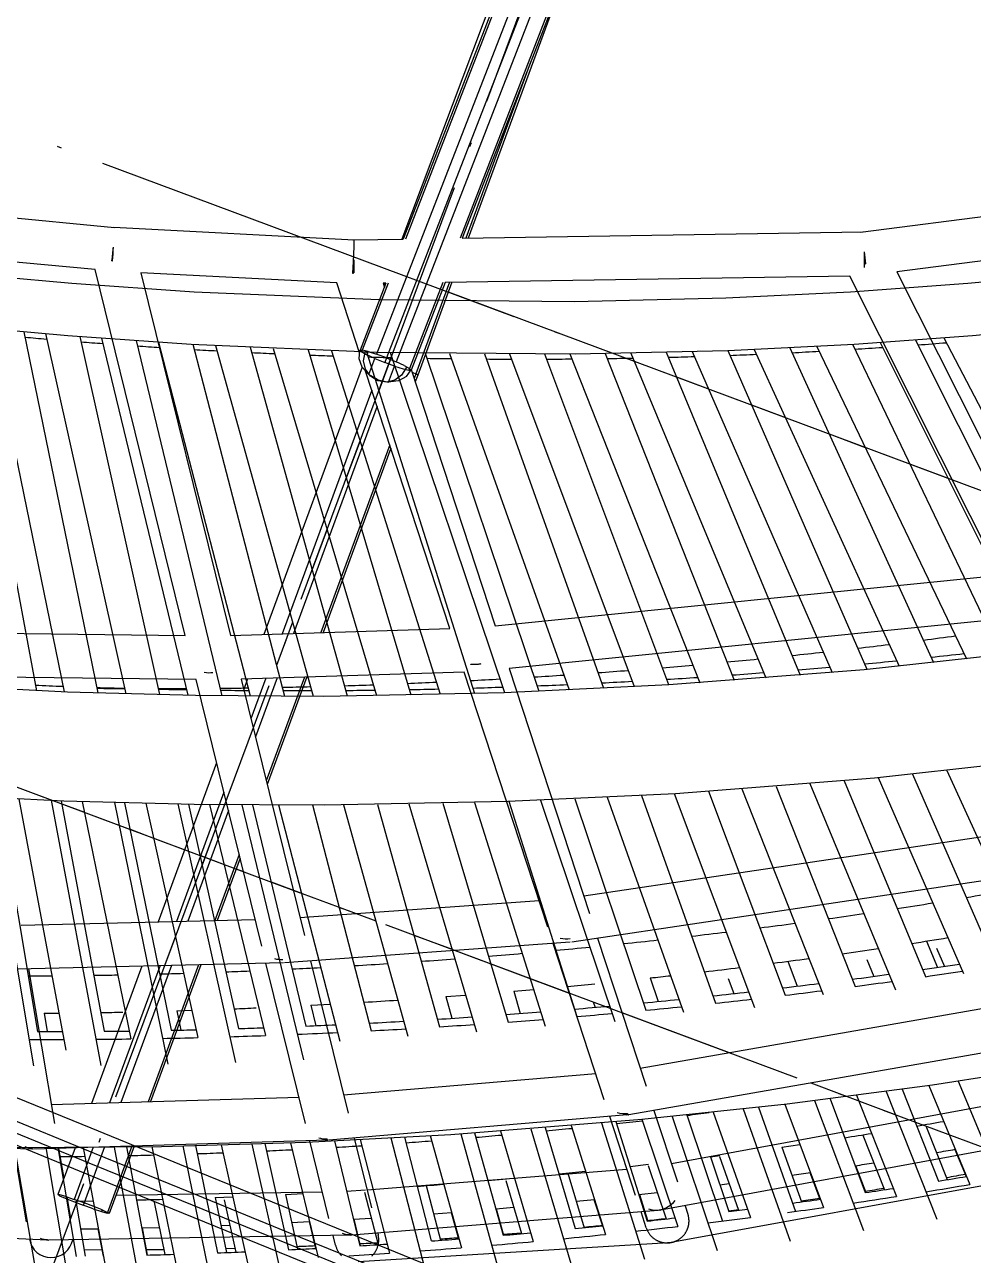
# Model space of a CAD drawing. Header units: millimetres. Extents: x 600121811 to 600690586, y 3472921280 to 3473279938.
# Drawn here: x 600380780 to 600385103, y 3473059061 to 3473064668 of the extents above; entities that cross this region are included whole.
import ezdxf

# ---------------------------------------------------------------- set-up
doc = ezdxf.new("R2010")
doc.units = ezdxf.units.MM
doc.header["$LTSCALE"] = 1000
doc.linetypes.add('AX-MALL-GIRD-200$0$DOTE', pattern=[2.42, 2, -0.2, 0.02, -0.2])
for name, color, linetype in [('AX-MALL-GIRD-200$0$A-Grid', 222, 'AX-MALL-GIRD-200$0$DOTE'), ('AX-MALL-GJ-200$0$A-Anno-Note', 241, 'CONTINUOUS'), ('AX-MALL-WALL-GJ$0$A-Detl-Patt', 8, 'CONTINUOUS'), ('AX-MALL-WALL-GJ$0$A-SEE', 254, 'CONTINUOUS'), ('AX-MALL-WALL-GJ$0$A-Wall-Fnsh', 152, 'CONTINUOUS'), ('AX-MALL-WALL-GJ$0$主梁', 30, 'CONTINUOUS')]:
    doc.layers.add(name, color=color, linetype=linetype)
doc.layers.add('AX-MALL-WALL-GJ$0$M-AUX-TO-ARCH', color=1, linetype='CONTINUOUS', plot=False)

# ---------------------------------------------------------------- blocks, each defined once
blk = doc.blocks.new('AX-MALL-GIRD-200')
at = {"layer": 'AX-MALL-GIRD-200$0$A-Grid'}
for p, q in [((600417374.6, 3473156901.2), (600378645.1, 3473052937.4)), ((600215588.6, 3473125707.5), (600573484.6, 3472992380.8)), ((600214611.2, 3473123083.7), (600572507.2, 3472989756.9))]:
    blk.add_line(p, q, dxfattribs=at)
blk = doc.blocks.new('AX-MALL-WALL-GJ$0$A$C5469763B')
at = {"layer": 'AX-MALL-WALL-GJ$0$A-Detl-Patt'}
for points in [[(-236483.9, 2426, 0.055992), (-115679.2, 1194.4, -0.091487), (-108806.4, 637.9, 0.199165), (-91862.7, 2851.9, -0.091487), (-85363.6, 5155.6, 0.010002), (-64059.8, 8992.3, -0.645417), (-62996.9, 7511.9), (-63092.4, 7346.4)], [(-236398.5, 2314.7, 0.055947), (-115669.1, 1094.9, -0.091487), (-108832.4, 541.4, 0.199165), (-91812.8, 2765.2, -0.091487), (-85347.9, 5056.8, 0.010002), (-64040.2, 8894.3, -0.645417), (-63083.5, 7561.9), (-63129, 7483.1), (-63042.4, 7433.1)], [(-236355.3, 2259.1, 0.055924), (-115664, 1045.2, -0.091487), (-108845.4, 493.1, 0.199165), (-91787.8, 2721.9, -0.091487), (-85340, 5007.4, 0.010002), (-64030.3, 8845.2, -0.645417), (-63126.8, 7586.9), (-63197.3, 7464.7), (-63067.4, 7389.7)], [(-236312.2, 2203.4, 0.055901), (-115658.9, 995.4, -0.091487), (-108858.4, 444.8, 0.199165), (-91762.8, 2678.6, -0.091487), (-85332.1, 4958.1, 0.010002), (-64020.5, 8796.2, -0.645417), (-63170.1, 7611.9), (-63265.6, 7446.4)]]:
    blk.add_lwpolyline(points, format="xyb", dxfattribs=at)
blk = doc.blocks.new('AX-MALL-WALL-GJ$0$fewrgerhgrhtrh')
at = {"layer": 'AX-MALL-WALL-GJ$0$主梁'}
for p, q in [((9120.5, -3955.5), (9053.7, -8820.9)), ((9168.3, -3957.1), (9101.5, -8822.4)), ((9235.9, -3964.2), (9177.8, -8193.6)), ((9245.3, -3968.7), (9187.3, -8189.9)), ((9072.3, -3981.3), (9005.8, -8821.1)), ((9003.2, -4088.2), (8945.5, -8284.3)), ((8944.5, -4100.5), (8930.3, -8290.2)), ((8993.5, -4098.2), (8936, -8288)), ((10877.9, -7530.6), (13107.2, -6362.3)), ((13146.9, -6567.3), (11096.1, -7642.1)), ((9206.4, -6799.1), (9212, -8180.3)), ((9199.1, -7335.1), (9202.5, -8184)), ((9187.3, -8189.9), (10888, -7526)), ((11096.1, -7642.1), (12205.6, -8671.6)), ((10902.3, -7735.1), (9184.4, -8405.7)), ((12019.9, -8772.1), (10902.3, -7735.1)), ((8721.5, -8371.7), (8936, -8288)), ((7681.5, -8698.1), (8727.9, -8369.5)), ((8728, -8369.5), (8727.9, -8369.5)), ((8727.9, -8369.5), (8727.9, -8369.5)), ((8727.9, -8369.5), (8727.9, -8369.5)), ((8727.9, -8369.5), (8727.9, -8369.5)), ((8728.1, -8369.5), (8728, -8369.5)), ((8728, -8369.5), (8728, -8369.5)), ((8728, -8369.5), (8728, -8369.5)), ((8728, -8369.5), (8728, -8369.5)), ((8728.1, -8369.6), (8728.1, -8369.5)), ((8728.1, -8369.5), (8728.1, -8369.5)), ((8728.2, -8369.6), (8728.1, -8369.6)), ((8728.1, -8369.6), (8728.1, -8369.6)), ((8728.2, -8369.7), (8728.2, -8369.6)), ((8728.3, -8369.7), (8728.2, -8369.7)), ((8728.2, -8369.7), (8728.2, -8369.7)), ((8728.3, -8369.8), (8728.3, -8369.7)), ((8728.4, -8369.9), (8728.3, -8369.8)), ((8728.3, -8369.8), (8728.3, -8369.8)), ((8728.4, -8370), (8728.4, -8369.9)), ((8728.5, -8370.1), (8728.4, -8370)), ((8728.6, -8370.2), (8728.5, -8370.1)), ((8728.8, -8370.5), (8728.6, -8370.2)), ((8728.9, -8370.9), (8728.8, -8370.5)), ((8729.1, -8371.3), (8728.9, -8370.9)), ((8729.4, -8371.8), (8729.1, -8371.3)), ((8729.9, -8372.9), (8729.4, -8371.8)), ((8731.1, -8375.8), (8729.9, -8372.9)), ((8734.4, -8384.5), (8731.1, -8375.8)), ((8738.8, -8396.8), (8734.4, -8384.5)), ((8760.9, -8463.9), (8738.8, -8396.8)), ((9174.8, -8409.5), (9169, -8829.6)), ((9184.4, -8405.7), (9178.5, -8834.1)), ((9203.3, -8398.3), (9205.1, -8843.3)), ((9212.8, -8394.6), (9214.7, -8845.5)), ((8775.7, -8512.8), (8760.9, -8463.9)), ((9213, -8441.8), (11663.9, -8441.8)), ((8933, -8503.9), (8920.7, -8508.7)), ((8920.7, -8508.7), (8932.7, -8523.8)), ((8933, -8503.9), (8928.5, -8830.7)), ((8929.6, -8505.2), (8929.6, -8519.8)), ((8942.6, -8500.1), (8938.1, -8826.4)), ((8722.4, -8580.8), (7870, -8848.6)), ((8931.2, -8842.7), (8722.4, -8580.8)), ((6662.9, -8971.7), (7685.5, -8697)), ((9944.6, -9792.6), (12019.9, -8772.1)), ((7727.5, -8844.2), (7729.8, -8842.8)), ((7870, -8848.6), (8828.6, -10254.5)), ((8928.5, -8830.7), (8938.1, -8826.4)), ((8928.9, -8830.5), (8928.5, -8832)), ((8937.9, -8868.8), (8928.5, -8832)), ((8928.8, -8830.8), (8938, -8835.2)), ((8938.1, -8826.4), (8938, -8835.2)), ((8938, -8835.2), (8965, -8839.3)), ((8965.2, -8823.1), (8938.1, -8826.4)), ((8953.5, -8832.4), (8955.1, -8824.3)), ((8961.1, -8870.6), (8953.5, -8832.4)), ((8965.2, -8823.1), (8965, -8839.3)), ((9005.5, -8842.3), (8965, -8839.3)), ((8965.2, -8823.1), (9005.8, -8821.1)), ((9005.4, -8921.1), (9005.6, -8842.3)), ((9005.5, -8842.3), (9053.3, -8843.8)), ((9053.7, -8820.9), (9005.8, -8821.1)), ((9053.7, -8820.9), (9053.3, -8843.8)), ((9101.2, -8843.6), (9053.3, -8843.8)), ((9053.7, -8820.9), (9101.5, -8822.4)), ((9101, -8921.4), (9101.3, -8843.6)), ((9101.2, -8843.6), (9141.8, -8841.7)), ((9142, -8825.5), (9101.5, -8822.4)), ((9141.8, -8841.7), (9168.9, -8838.4)), ((9142, -8825.5), (9169, -8829.6)), ((9153.5, -8832.4), (9145.9, -8870.6)), ((9152.4, -8827.1), (9153.5, -8832.4)), ((9169, -8829.6), (9168.9, -8838.4)), ((9168.9, -8869.6), (9178.2, -8834)), ((9168.9, -8838.4), (9178.5, -8834.1)), ((9178.5, -8834.1), (9169, -8829.6)), ((9178.5, -8832), (9944.6, -9792.6)), ((9188.9, -8842.3), (9205.1, -8843.3)), ((9214.7, -8845.5), (9205.1, -8843.3)), ((9205.1, -8843.3), (9205.2, -8865.5)), ((9214.7, -8845.5), (9214.8, -8877.5)), ((7668.9, -8908.5), (6840.6, -9131.1)), ((8636.1, -10327.2), (7668.9, -8908.5)), ((8964.9, -8900.1), (8937.9, -8868.8)), ((8982.8, -8903.1), (8961.1, -8870.6)), ((8964.9, -8900.1), (8970.1, -10196.7)), ((8964.9, -8900.1), (9005.4, -8921.1)), ((9015.2, -8924.8), (8982.8, -8903.1)), ((9755.1, -9875.8), (8985.6, -8910.9)), ((9124.2, -8903.1), (9091.8, -8924.8)), ((9141.7, -8900.7), (9101, -8921.4)), ((9145.9, -8870.6), (9124.2, -8903.1)), ((9168.9, -8869.6), (9141.7, -8900.7)), ((9053.2, -8928.6), (9005.4, -8921.1)), ((9053.5, -8932.4), (9015.2, -8924.8)), ((9053.2, -8928.6), (9101, -8921.4)), ((9091.8, -8924.8), (9053.5, -8932.4)), ((12176.9, -8917.8), (10072.3, -9952.7)), ((9042.4, -8982), (9047.1, -10165.2)), ((9090.4, -9042.3), (9094.9, -10145.7)), ((9206.5, -9187.9), (9210.2, -10098.6)), ((9216.1, -9199.9), (9219.7, -10094.7)), ((10751.6, -10804.6), (12920.1, -9607.4)), ((13137.7, -9715.6), (10774.4, -11020.4)), ((8828.6, -10254.5), (9755.1, -9875.8)), ((9940.9, -9979.3), (9938.1, -9981)), ((9943.7, -9977.6), (9940.9, -9979.3)), ((10072.3, -9952.7), (10804.2, -10870.6)), ((9902.1, -9995.5), (9899.4, -9996.1)), ((9904.7, -9994.9), (9902.1, -9995.5)), ((9907.5, -9994.1), (9904.7, -9994.9)), ((9910.2, -9993.3), (9907.5, -9994.1)), ((9912.9, -9992.5), (9910.2, -9993.3)), ((9915.6, -9991.5), (9912.9, -9992.5)), ((9918.3, -9990.5), (9915.6, -9991.5)), ((9921.1, -9989.4), (9918.3, -9990.5)), ((9923.9, -9988.2), (9921.1, -9989.4)), ((9926.8, -9986.9), (9923.9, -9988.2)), ((9929.6, -9985.5), (9926.8, -9986.9)), ((9932.4, -9984.1), (9929.6, -9985.5)), ((9935.3, -9982.6), (9932.4, -9984.1)), ((9938.1, -9981), (9935.3, -9982.6)), ((9885.1, -10038.8), (8943.8, -10423.5)), ((10647.9, -10995.2), (9885.1, -10038.8)), ((11266.4, -11450.1), (13498.8, -10144.3)), ((13716, -10249), (11292.7, -11666.5)), ((9211, -10314.3), (9213.1, -10818.4)), ((9220.5, -10310.4), (9222.6, -10832.5)), ((7720.6, -10655.3), (8636.1, -10327.2)), ((9095.7, -10361.4), (9096.9, -10648)), ((8943.8, -10423.5), (9621.7, -11417.8)), ((8970.9, -10412.4), (8971.1, -10463.6)), ((9048, -10380.9), (9048.8, -10577.5)), ((11551.6, -11807.7), (13825.6, -10447.6)), ((8752.5, -10497.9), (7709.5, -10871.8)), ((9456.5, -11530.5), (8752.5, -10497.9)), ((14042.7, -10550.8), (11579.2, -12024.2)), ((14164.9, -10664.5), (11675.6, -12145.4)), ((8972.6, -10820.7), (8975.7, -11591.7)), ((9574.3, -11348.3), (10568, -10895.1)), ((9050.2, -10934.6), (9052.7, -11560.9)), ((10878.1, -10963.2), (11320.4, -11517.8)), ((9098.3, -11005.2), (9100.5, -11541.9)), ((10767.6, -11023.9), (9580.6, -11565.2)), ((11164, -11642.5), (10696.6, -11056.3)), ((9214.5, -11175.6), (9215.8, -11495.8)), ((9224.1, -11189.6), (9225.3, -11492)), ((8059.2, -11241.8), (8974.3, -11241.8)), ((9224.3, -11241.8), (9259.7, -11241.8)), ((9501.7, -11241.8), (9807.8, -11241.8)), ((10289.8, -11241.8), (10844.5, -11241.8)), ((11100.3, -11241.8), (11622.5, -11241.8)), ((12018.7, -11241.8), (12497.7, -11241.8)), ((8395.2, -11823.7), (9386.3, -11427.6)), ((9688.6, -11516), (10090.9, -12106)), ((10042.9, -12035.6), (11085.3, -11543.7)), ((9576.3, -11567.1), (8389, -12041.6)), ((9925.7, -12218.7), (9501.7, -11596.9)), ((11392.4, -11608.1), (11606.1, -11876)), ((9216.6, -11710.8), (9219.3, -12375.8)), ((9226.1, -11707), (9228.8, -12371.9)), ((11284.9, -11670.7), (10051.1, -12252.9)), ((11449.7, -12000.7), (11213.4, -11704.4)), ((11276.9, -11669.2), (11276.2, -11668.8)), ((11277.2, -11669.4), (11276.9, -11669.2)), ((11277.6, -11669.6), (11277.2, -11669.4)), ((11277.9, -11669.8), (11277.6, -11669.6)), ((11278.2, -11670), (11277.9, -11669.8)), ((11278.5, -11670.1), (11278.2, -11670)), ((11278.9, -11670.2), (11278.5, -11670.1)), ((11279.2, -11670.4), (11278.9, -11670.2)), ((11279.5, -11670.5), (11279.2, -11670.4)), ((11279.8, -11670.6), (11279.5, -11670.5)), ((11280.1, -11670.7), (11279.8, -11670.6)), ((11280.4, -11670.8), (11280.1, -11670.7)), ((11280.7, -11670.9), (11280.4, -11670.8)), ((11280.9, -11670.9), (11280.7, -11670.9)), ((11281.2, -11671), (11280.9, -11670.9)), ((11281.5, -11671.1), (11281.2, -11671)), ((11281.7, -11671.1), (11281.5, -11671.1)), ((11282, -11671.1), (11281.7, -11671.1)), ((11282.1, -11671.1), (11282, -11671.1)), ((11282.3, -11671.1), (11282.1, -11671.1)), ((11282.4, -11671.2), (11282.3, -11671.1)), ((11282.5, -11671.2), (11282.4, -11671.2)), ((11282.6, -11671.2), (11282.5, -11671.2)), ((11282.8, -11671.2), (11282.6, -11671.2)), ((11282.9, -11671.2), (11282.8, -11671.2)), ((11283, -11671.2), (11282.9, -11671.2)), ((11283.1, -11671.1), (11283, -11671.2)), ((11283.2, -11671.1), (11283.1, -11671.1)), ((11283.4, -11671.1), (11283.2, -11671.1)), ((11283.5, -11671.1), (11283.4, -11671.1)), ((11283.6, -11671.1), (11283.5, -11671.1)), ((11283.7, -11671.1), (11283.6, -11671.1)), ((11283.8, -11671.1), (11283.7, -11671.1)), ((11283.9, -11671), (11283.8, -11671.1)), ((11284, -11671), (11283.9, -11671)), ((11284.1, -11671), (11284, -11671)), ((11284.2, -11670.9), (11284.1, -11671)), ((11284.3, -11670.9), (11284.2, -11670.9)), ((11284.4, -11670.9), (11284.3, -11670.9)), ((11284.6, -11670.8), (11284.4, -11670.9)), ((11284.7, -11670.8), (11284.6, -11670.8)), ((11284.8, -11670.8), (11284.7, -11670.8)), ((11284.9, -11670.7), (11284.8, -11670.8)), ((11284.9, -11670.7), (11284.9, -11670.7)), ((11285.5, -11664.3), (11286.1, -11664.8)), ((11286.1, -11664.8), (11286.7, -11665.1)), ((11286.7, -11665.1), (11287.3, -11665.5)), ((11287.3, -11665.5), (11287.6, -11665.6)), ((11287.6, -11665.6), (11287.9, -11665.8)), ((11287.9, -11665.8), (11288.1, -11665.9)), ((11288.1, -11665.9), (11288.4, -11666.1)), ((11288.4, -11666.1), (11288.7, -11666.2)), ((11288.7, -11666.2), (11288.9, -11666.3)), ((11288.9, -11666.3), (11289.2, -11666.4)), ((11289.2, -11666.4), (11289.4, -11666.5)), ((11289.4, -11666.5), (11289.6, -11666.5)), ((11289.6, -11666.5), (11289.9, -11666.6)), ((11289.9, -11666.6), (11290.1, -11666.7)), ((11290.1, -11666.7), (11290.2, -11666.7)), ((11290.2, -11666.7), (11290.3, -11666.7)), ((11290.3, -11666.7), (11290.4, -11666.7)), ((11290.4, -11666.7), (11290.5, -11666.8)), ((11290.5, -11666.8), (11290.6, -11666.8)), ((11290.6, -11666.8), (11290.7, -11666.8)), ((11290.7, -11666.8), (11290.8, -11666.8)), ((11290.8, -11666.8), (11290.9, -11666.8)), ((11290.9, -11666.8), (11291, -11666.8)), ((11291, -11666.8), (11291.1, -11666.8)), ((11291.1, -11666.8), (11291.2, -11666.8)), ((11291.2, -11666.8), (11291.3, -11666.8)), ((11291.3, -11666.8), (11291.4, -11666.8)), ((11291.4, -11666.8), (11291.5, -11666.8)), ((11291.5, -11666.8), (11291.5, -11666.8)), ((11291.5, -11666.8), (11291.6, -11666.8)), ((11291.6, -11666.8), (11291.7, -11666.8)), ((11291.7, -11666.8), (11291.8, -11666.8)), ((11291.8, -11666.8), (11291.9, -11666.8)), ((11291.9, -11666.8), (11292, -11666.7)), ((11292, -11666.7), (11292, -11666.7)), ((11292, -11666.7), (11292.1, -11666.7)), ((11292.1, -11666.7), (11292.2, -11666.7)), ((11292.2, -11666.7), (11292.3, -11666.7)), ((11292.3, -11666.7), (11292.3, -11666.6)), ((11292.3, -11666.6), (11292.4, -11666.6)), ((11292.4, -11666.6), (11292.5, -11666.6)), ((11292.5, -11666.6), (11292.6, -11666.5)), ((11292.6, -11666.5), (11292.6, -11666.5)), ((11292.6, -11666.5), (11292.7, -11666.5)), ((9101.3, -11756.9), (9104, -12422.7)), ((8976.5, -11806.8), (8979.2, -12473.6)), ((9053.6, -11776), (9056.3, -12442.2)), ((10293.8, -12403.6), (11370.6, -11901.6)), ((11677.4, -11965.5), (11702.7, -11997.1)), ((11704, -11998.9), (11702.7, -11997.1)), ((8496.2, -11998.7), (8853.6, -12617.8)), ((11570.3, -12029.2), (10301.3, -12620.8)), ((11574.6, -12025), (11574, -12026)), ((11705.3, -12000.7), (11704, -11998.9)), ((11706.6, -12002.5), (11705.3, -12000.7)), ((11707.9, -12004.3), (11706.6, -12002.5)), ((11709, -12006.1), (11707.9, -12004.3)), ((11710.2, -12008), (11709, -12006.1)), ((11711.3, -12009.9), (11710.2, -12008)), ((11712.4, -12011.8), (11711.3, -12009.9)), ((11713.4, -12013.7), (11712.4, -12011.8)), ((11714.3, -12015.7), (11713.4, -12013.7)), ((11715.3, -12017.6), (11714.3, -12015.7)), ((11716.1, -12019.6), (11715.3, -12017.6)), ((11717, -12021.6), (11716.1, -12019.6)), ((11717.8, -12023.6), (11717, -12021.6)), ((11718.5, -12025.5), (11717.8, -12023.6)), ((11719.2, -12027.5), (11718.5, -12025.5)), ((11719.8, -12029.5), (11719.2, -12027.5)), ((11720.4, -12031.5), (11719.8, -12029.5)), ((11721, -12033.5), (11720.4, -12031.5)), ((11721.5, -12035.6), (11721, -12033.5)), ((11722, -12037.6), (11721.5, -12035.6)), ((11722.4, -12039.6), (11722, -12037.6)), ((11722.8, -12041.6), (11722.4, -12039.6)), ((11723.1, -12043.6), (11722.8, -12041.6)), ((11723.4, -12045.5), (11723.1, -12043.6)), ((11723.7, -12047.5), (11723.4, -12045.5)), ((11723.9, -12049.5), (11723.7, -12047.5)), ((11724, -12051.4), (11723.9, -12049.5)), ((11724.2, -12053.4), (11724, -12051.4)), ((11724.3, -12055.3), (11724.2, -12053.4)), ((11546.3, -12121.8), (11498.9, -12062.4)), ((11709.4, -12111.7), (11710.7, -12109.5)), ((11710.7, -12109.5), (11712, -12107.3)), ((11712, -12107.3), (11713.2, -12105)), ((11713.2, -12105), (11714.3, -12102.8)), ((11714.3, -12102.8), (11715.4, -12100.5)), ((11715.4, -12100.5), (11716.4, -12098.2)), ((11716.4, -12098.2), (11717.3, -12095.9)), ((11717.3, -12095.9), (11718.2, -12093.6)), ((11718.2, -12093.6), (11719, -12091.3)), ((11719, -12091.3), (11719.8, -12089)), ((11719.8, -12089), (11720.5, -12086.6)), ((11720.5, -12086.6), (11721.1, -12084.3)), ((11721.1, -12084.3), (11721.7, -12082)), ((11721.7, -12082), (11722.2, -12079.6)), ((11722.2, -12079.6), (11722.7, -12077.3)), ((11722.7, -12077.3), (11723.1, -12075)), ((11723.1, -12075), (11723.4, -12072.7)), ((11723.4, -12072.7), (11723.7, -12070.4)), ((11723.7, -12070.4), (11723.9, -12068.1)), ((11723.9, -12068.1), (11724.1, -12065.9)), ((11724.1, -12065.9), (11724.2, -12063.6)), ((11724.2, -12063.6), (11724.3, -12061.4)), ((11724.3, -12057.2), (11724.3, -12055.3)), ((11724.3, -12059.2), (11724.3, -12057.2)), ((11724.3, -12061.4), (11724.3, -12059.2)), ((8810.1, -12542.4), (9856, -12116.5)), ((11665.2, -12151.1), (10370.5, -12725.5)), ((11546.3, -12121.8), (11548.1, -12124.1)), ((11548.1, -12124.1), (11550.1, -12126.3)), ((11550.1, -12126.3), (11552.1, -12128.5)), ((11552.1, -12128.5), (11554.1, -12130.6)), ((11554.1, -12130.6), (11556.2, -12132.6)), ((11556.2, -12132.6), (11558.4, -12134.6)), ((11558.4, -12134.6), (11560.6, -12136.5)), ((11560.6, -12136.5), (11562.9, -12138.3)), ((11562.9, -12138.3), (11565.3, -12140.1)), ((11565.3, -12140.1), (11567.6, -12141.7)), ((11567.6, -12141.7), (11570.1, -12143.4)), ((11570.1, -12143.4), (11572.5, -12144.9)), ((11572.5, -12144.9), (11575, -12146.4)), ((11575, -12146.4), (11577.5, -12147.7)), ((11577.5, -12147.7), (11580.1, -12149)), ((11580.1, -12149), (11582.7, -12150.3)), ((11582.7, -12150.3), (11585.3, -12151.4)), ((11585.3, -12151.4), (11587.9, -12152.5)), ((11587.9, -12152.5), (11590.5, -12153.5)), ((11590.5, -12153.5), (11593.1, -12154.4)), ((11593.1, -12154.4), (11595.8, -12155.2)), ((11595.8, -12155.2), (11598.4, -12155.9)), ((11598.4, -12155.9), (11601.1, -12156.6)), ((11601.1, -12156.6), (11603.7, -12157.2)), ((11603.7, -12157.2), (11606.4, -12157.7)), ((11606.4, -12157.7), (11609, -12158.1)), ((11609, -12158.1), (11611.6, -12158.5)), ((11611.6, -12158.5), (11614.2, -12158.8)), ((11614.2, -12158.8), (11616.8, -12159)), ((11616.8, -12159), (11619.4, -12159.2)), ((11619.4, -12159.2), (11621.9, -12159.3)), ((11621.9, -12159.3), (11624.5, -12159.3)), ((11624.5, -12159.3), (11626.7, -12159.3)), ((11626.7, -12159.3), (11628.9, -12159.2)), ((11628.9, -12159.2), (11631.2, -12159)), ((11631.2, -12159), (11633.4, -12158.8)), ((11633.4, -12158.8), (11635.7, -12158.6)), ((11635.7, -12158.6), (11638, -12158.3)), ((11638, -12158.3), (11640.3, -12158)), ((11640.3, -12158), (11642.6, -12157.6)), ((11642.6, -12157.6), (11645, -12157.1)), ((11645, -12157.1), (11647.3, -12156.6)), ((11647.3, -12156.6), (11649.6, -12156)), ((11649.6, -12156), (11652, -12155.3)), ((11652, -12155.3), (11654.3, -12154.6)), ((11654.3, -12154.6), (11656.6, -12153.9)), ((11656.6, -12153.9), (11658.9, -12153)), ((11658.9, -12153), (11661.2, -12152.2)), ((11661.2, -12152.2), (11663.5, -12151.2)), ((11663.5, -12151.2), (11665.8, -12150.2)), ((11665.8, -12150.2), (11668.1, -12149.1)), ((11668.1, -12149.1), (11670.3, -12148)), ((11670.3, -12148), (11672.6, -12146.8)), ((11672.6, -12146.8), (11674.8, -12145.5)), ((11674.8, -12145.5), (11677, -12144.2)), ((11677, -12144.2), (11679.1, -12142.8)), ((11679.1, -12142.8), (11681.2, -12141.4)), ((11681.2, -12141.4), (11683.3, -12139.9)), ((11683.3, -12139.9), (11685.4, -12138.4)), ((11685.4, -12138.4), (11687.4, -12136.8)), ((11687.4, -12136.8), (11689.4, -12135.1)), ((11689.4, -12135.1), (11691.3, -12133.4)), ((11691.3, -12133.4), (11693.2, -12131.6)), ((11693.2, -12131.6), (11695.1, -12129.8)), ((11695.1, -12129.8), (11696.9, -12128)), ((11696.9, -12128), (11698.6, -12126.1)), ((11698.6, -12126.1), (11700.3, -12124.1)), ((11700.3, -12124.1), (11702, -12122.1)), ((11702, -12122.1), (11703.6, -12120.1)), ((11703.6, -12120.1), (11705.1, -12118)), ((11705.1, -12118), (11706.6, -12115.9)), ((11706.6, -12115.9), (11708.1, -12113.8)), ((11708.1, -12113.8), (11709.4, -12111.7)), ((10157, -12202.9), (10341.6, -12473.7)), ((10046.1, -12255.1), (8804.8, -12760.5)), ((10037.1, -12253.5), (10037.4, -12253.7)), ((10037.4, -12253.7), (10037.7, -12253.9)), ((10037.7, -12253.9), (10038.1, -12254.1)), ((10038.1, -12254.1), (10038.4, -12254.3)), ((10038.4, -12254.3), (10038.7, -12254.4)), ((10038.7, -12254.4), (10039.1, -12254.6)), ((10039.1, -12254.6), (10039.4, -12254.7)), ((10039.4, -12254.7), (10039.7, -12254.8)), ((10039.7, -12254.8), (10040, -12254.9)), ((10040, -12254.9), (10040.3, -12255)), ((10040.3, -12255), (10040.6, -12255.1)), ((10040.6, -12255.1), (10040.9, -12255.2)), ((10040.9, -12255.2), (10041.2, -12255.3)), ((10041.2, -12255.3), (10041.5, -12255.4)), ((10041.5, -12255.4), (10041.8, -12255.4)), ((10041.8, -12255.4), (10042.1, -12255.5)), ((10042.1, -12255.5), (10042.4, -12255.5)), ((10042.4, -12255.5), (10042.7, -12255.5)), ((10042.7, -12255.5), (10042.9, -12255.6)), ((10042.9, -12255.6), (10043.2, -12255.6)), ((10043.2, -12255.6), (10043.5, -12255.6)), ((10043.5, -12255.6), (10043.7, -12255.6)), ((10043.7, -12255.6), (10044, -12255.6)), ((10044, -12255.6), (10044.2, -12255.5)), ((10044.2, -12255.5), (10044.4, -12255.5)), ((10044.4, -12255.5), (10044.5, -12255.5)), ((10044.5, -12255.5), (10044.6, -12255.5)), ((10044.6, -12255.5), (10044.7, -12255.5)), ((10044.7, -12255.5), (10044.8, -12255.5)), ((10044.8, -12255.5), (10045, -12255.4)), ((10045, -12255.4), (10045.1, -12255.4)), ((10045.1, -12255.4), (10045.2, -12255.4)), ((10045.2, -12255.4), (10045.3, -12255.3)), ((10045.3, -12255.3), (10045.4, -12255.3)), ((10045.4, -12255.3), (10045.5, -12255.3)), ((10045.5, -12255.3), (10045.7, -12255.2)), ((10045.7, -12255.2), (10045.8, -12255.2)), ((10045.8, -12255.2), (10045.9, -12255.2)), ((10045.9, -12255.2), (10046, -12255.1)), ((10046, -12255.1), (10046.1, -12255.1)), ((10176.3, -12586.3), (9971.3, -12285.6)), ((9230.6, -12825.2), (10105.7, -12482.8)), ((9220.2, -12591.4), (9221.5, -12912.7)), ((9229.7, -12587.5), (9231, -12914.8)), ((10408, -12571.1), (10412.4, -12577.6)), ((10413.5, -12579.2), (10412.4, -12577.6)), ((10414.6, -12580.9), (10413.5, -12579.2)), ((10415.6, -12582.6), (10414.6, -12580.9)), ((10416.6, -12584.2), (10415.6, -12582.6)), ((10417.6, -12586), (10416.6, -12584.2)), ((10418.5, -12587.7), (10417.6, -12586)), ((10419.4, -12589.4), (10418.5, -12587.7)), ((10420.2, -12591.2), (10419.4, -12589.4)), ((10421, -12592.9), (10420.2, -12591.2)), ((10421.8, -12594.7), (10421, -12592.9)), ((10422.5, -12596.5), (10421.8, -12594.7)), ((10423.2, -12598.2), (10422.5, -12596.5)), ((10423.9, -12600), (10423.2, -12598.2)), ((10424.5, -12601.8), (10423.9, -12600)), ((10425.1, -12603.6), (10424.5, -12601.8)), ((10425.6, -12605.4), (10425.1, -12603.6)), ((10426.1, -12607.2), (10425.6, -12605.4)), ((10426.6, -12609), (10426.1, -12607.2)), ((10427.1, -12610.8), (10426.6, -12609)), ((10427.5, -12612.6), (10427.1, -12610.8)), ((10427.8, -12614.4), (10427.5, -12612.6)), ((10428.2, -12616.2), (10427.8, -12614.4)), ((10295.5, -12623.3), (9013.6, -13124.8)), ((9057.1, -12657.8), (9058.1, -12910.3)), ((9104.9, -12638.3), (9106, -12909.7)), ((10247.2, -12690.2), (10221.3, -12652.3)), ((10421.8, -12672.8), (10422.7, -12670.5)), ((10422.7, -12670.5), (10423.6, -12668.2)), ((10423.6, -12668.2), (10424.4, -12665.9)), ((10424.4, -12665.9), (10425.2, -12663.5)), ((10425.2, -12663.5), (10425.9, -12661.2)), ((10425.9, -12661.2), (10426.5, -12658.9)), ((10426.5, -12658.9), (10427.1, -12656.5)), ((10427.1, -12656.5), (10427.6, -12654.2)), ((10427.6, -12654.2), (10428.1, -12651.9)), ((10428.1, -12651.9), (10428.5, -12649.6)), ((10428.5, -12618), (10428.2, -12616.2)), ((10428.8, -12619.8), (10428.5, -12618)), ((10428.5, -12649.6), (10428.8, -12647.3)), ((10429, -12621.5), (10428.8, -12619.8)), ((10428.8, -12647.3), (10429.1, -12645)), ((10429.2, -12623.3), (10429, -12621.5)), ((10429.1, -12645), (10429.3, -12642.7)), ((10429.4, -12625.1), (10429.2, -12623.3)), ((10429.3, -12642.7), (10429.5, -12640.4)), ((10429.5, -12626.8), (10429.4, -12625.1)), ((10429.7, -12630.3), (10429.5, -12626.8)), ((10429.5, -12640.4), (10429.6, -12638.2)), ((10429.6, -12638.2), (10429.7, -12635.9)), ((10429.7, -12633.7), (10429.7, -12630.3)), ((10429.7, -12635.9), (10429.7, -12633.7)), ((8911, -12717.3), (8980.7, -12837.9)), ((8980.1, -12689.1), (8981, -12915.8)), ((10247.2, -12690.2), (10249, -12692.8)), ((10249, -12692.8), (10250.9, -12695.3)), ((10250.9, -12695.3), (10252.9, -12697.8)), ((10252.9, -12697.8), (10254.9, -12700.2)), ((10254.9, -12700.2), (10257.1, -12702.5)), ((10257.1, -12702.5), (10259.3, -12704.8)), ((10259.3, -12704.8), (10261.6, -12707)), ((10261.6, -12707), (10263.9, -12709.1)), ((10263.9, -12709.1), (10266.3, -12711.2)), ((10266.3, -12711.2), (10268.8, -12713.1)), ((10268.8, -12713.1), (10271.4, -12715)), ((10271.4, -12715), (10273.9, -12716.8)), ((10273.9, -12716.8), (10276.6, -12718.5)), ((10276.6, -12718.5), (10279.2, -12720.1)), ((10279.2, -12720.1), (10282, -12721.7)), ((10282, -12721.7), (10284.7, -12723.1)), ((10284.7, -12723.1), (10287.5, -12724.5)), ((10287.5, -12724.5), (10290.3, -12725.7)), ((10419.7, -12677.3), (10420.8, -12675.1)), ((10420.8, -12675.1), (10421.8, -12672.8)), ((8799.8, -12762.4), (7553.3, -13194)), ((8791.5, -12761.2), (8791.2, -12761)), ((8791.8, -12761.4), (8791.5, -12761.2)), ((8792.1, -12761.5), (8791.8, -12761.4)), ((8792.4, -12761.7), (8792.1, -12761.5)), ((8792.7, -12761.8), (8792.4, -12761.7)), ((8793, -12761.9), (8792.7, -12761.8)), ((8793.3, -12762), (8793, -12761.9)), ((8793.6, -12762.1), (8793.3, -12762)), ((8793.9, -12762.2), (8793.6, -12762.1)), ((8794.2, -12762.3), (8793.9, -12762.2)), ((8794.5, -12762.4), (8794.2, -12762.3)), ((8794.8, -12762.5), (8794.5, -12762.4)), ((8795.1, -12762.6), (8794.8, -12762.5)), ((8795.3, -12762.6), (8795.1, -12762.6)), ((8795.6, -12762.7), (8795.3, -12762.6)), ((8795.9, -12762.7), (8795.6, -12762.7)), ((8796.2, -12762.7), (8795.9, -12762.7)), ((8796.4, -12762.8), (8796.2, -12762.7)), ((8796.7, -12762.8), (8796.4, -12762.8)), ((8796.9, -12762.8), (8796.7, -12762.8)), ((8797.2, -12762.8), (8796.9, -12762.8)), ((8797.5, -12762.8), (8797.2, -12762.8)), ((8797.7, -12762.8), (8797.5, -12762.8)), ((8797.9, -12762.8), (8797.7, -12762.8)), ((8798.2, -12762.8), (8797.9, -12762.8)), ((8798.4, -12762.7), (8798.2, -12762.8)), ((8798.7, -12762.7), (8798.4, -12762.7)), ((8798.9, -12762.6), (8798.7, -12762.7)), ((8799.1, -12762.6), (8798.9, -12762.6)), ((8799.4, -12762.5), (8799.1, -12762.6)), ((8799.6, -12762.5), (8799.4, -12762.5)), ((8799.8, -12762.4), (8799.6, -12762.5)), ((8890.4, -13081.5), (8721.8, -12789.4)), ((8990.5, -12913.6), (8981, -12915.8)), ((8990.5, -12918), (8981, -12915.8)), ((9017.6, -12911.7), (8990.5, -12913.6)), ((8990.5, -12918), (9017.6, -12919.7)), ((9017.6, -12911.7), (9058.1, -12910.3)), ((9017.6, -12919.7), (9058.2, -12920.7)), ((9023.2, -12911.5), (9063.6, -12981.5)), ((9106, -12909.7), (9058.1, -12910.3)), ((9058.2, -12920.7), (9106, -12921)), ((9106, -12909.7), (9106, -12921)), ((9153.8, -12909.9), (9106, -12909.7)), ((9153.8, -12920.4), (9106, -12921)), ((9194.4, -12911), (9153.8, -12909.9)), ((9153.8, -12920.4), (9194.4, -12919)), ((9194.4, -12911), (9194.4, -12919)), ((9194.4, -12911), (9221.5, -12912.7)), ((9194.4, -12919), (9221.5, -12917)), ((9231, -12914.8), (9221.5, -12912.7)), ((9221.5, -12912.7), (9221.5, -12917)), ((9231, -12914.8), (9221.5, -12917)), ((9063.6, -12981.5), (9073, -12997.7)), ((9007.9, -13126.9), (7719.3, -13543.4)), ((8931.1, -13152), (8931, -13151.7))]:
    blk.add_line(p, q, dxfattribs=at)
at = {"layer": 'AX-MALL-WALL-GJ$0$主梁', "extrusion": (0, 0, -1)}
for centre, radius, start, end in [((-10878, -7530.8), 0.237, 62.3425, 63), ((-9248.6, -8497.7), 1897, 152.0537, 153.75), ((-8844.4, -8432.2), 2237, 158.4002, 160.2324), ((-6537.2, -9332.1), 2387.8, 158.4353, 159.872), ((-8752.2, -10325), 132, 242.2931, 259.6054), ((-10708.9, -10914.5), 109.3, 240.4452, 264.9127), ((-9524.5, -11455.6), 109.2, 246.2679, 265.7825), ((-11236.4, -11574), 102.8, 241.465, 268.185), ((-11526.7, -11936.9), 100.8, 193.0613, 269.5324), ((-11566.2, -12020.3), 9.77, 245.6536, 274.2538), ((-11659.5, -12138.1), 14.2, 246.2009, 263.4104), ((-11659.4, -12138.1), 14.2, 228.4386, 245.9396), ((-10003.6, -12156.5), 102.7, 247.5669, 268.5862), ((-10049.7, -12240.9), 12.5, 275.4488, 303.4817), ((-10258.3, -12529.1), 100.4, 247.1966, 269.741), ((-10297.4, -12612.1), 9.56, 245.4655, 271.1326), ((-8763.5, -12662.3), 102.5, 251.2131, 268.9613), ((-8976.7, -13031), 100.3, 250.7624, 269.8813), ((-9003.7, -13113.9), 13.7, 252.2275, 269.8028), ((-9003.7, -13114.1), 13.4, 238.6363, 252.0268)]:
    blk.add_arc(centre, radius, start, end, dxfattribs=at)
at = {"layer": 'AX-MALL-WALL-GJ$0$主梁'}
for centre, radius, start, end in [((10802.5, -7506.5), 211.9, 312.2959, 314.0776), ((8665.1, -8349), 197.7, 303.2909, 305.2451), ((4524.9, -9650.3), 3302.5, 14.129, 15.2242), ((4979.2, -9652.2), 2867.2, 16.397, 17.6455), ((11576.4, -12019.2), 5.77, 265.5604, 299.6697), ((11671.3, -12138.2), 8.46, 283.7092, 300.6207), ((10291.1, -12611.8), 12.3, 268.385, 291.0613), ((8802.7, -12748.6), 12.4, 240.3179, 268.0115), ((9017.7, -13101.9), 100, 210.0459, 9.8979), ((9017.6, -13102), 99.9, 209.8505, 210), ((9009.2, -13113.6), 12.1, 272.4692, 291.1979)]:
    blk.add_arc(centre, radius, start, end, dxfattribs=at)
blk = doc.blocks.new('AX-MALL-WALL-GJ$0$edhtrhrtjy')
at = {"layer": 'AX-MALL-WALL-GJ$0$A-Wall-Fnsh'}
for p, q in [((11417.3, -7536.8), (11928.7, -7286.5)), ((11520.4, -7752.4), (12037.6, -7499.2)), ((10930.8, -7759.7), (11417.3, -7536.8)), ((10407.9, -7984), (10930.8, -7759.7)), ((11028.6, -7977.7), (11520.4, -7752.4)), ((11401.7, -7808.1), (12560.6, -8851.6)), ((11285.1, -7862), (12424.7, -8924.7)), ((11137.2, -7929.2), (12284.4, -8999)), ((9766.4, -8239.5), (10407.9, -7984)), ((10500.2, -8204.4), (11028.6, -7977.7)), ((11022, -7980.6), (12149.4, -9069.3)), ((10873.6, -8045.8), (12008.3, -9141.6)), ((10759.9, -8094.9), (11874.3, -9209.2)), ((10611, -8158.1), (11732.5, -9279.6)), ((8928.4, -8543.3), (9766.4, -8239.5)), ((9852.5, -8462.3), (10500.2, -8204.4)), ((10498.8, -8204.9), (11599.5, -9344.7)), ((10349.5, -8266.3), (11457.2, -9413.2)), ((10238.9, -8311), (11325.2, -9475.8)), ((10077.4, -8400), (10116.9, -8400)), ((10089.3, -8370.5), (11182.3, -9542.6)), ((10321.9, -8400), (10478.7, -8400)), ((10687.2, -8400), (10852.9, -8400)), ((11065, -8400), (11240.4, -8400)), ((11456.3, -8400), (11642.1, -8400)), ((9006.7, -8769), (9852.5, -8462.3)), ((9980.2, -8413.1), (11051.4, -9602.8)), ((9722.8, -8511.5), (10778.3, -9725.7)), ((9830.3, -8470.8), (10908.1, -9667.8)), ((8127.5, -8803.4), (8928.4, -8543.3)), ((9572.7, -8567.5), (10634.6, -9789)), ((9466.7, -8606.4), (10505.9, -9844.8)), ((9316.4, -8660.6), (10361.8, -9906.4)), ((9211.9, -8697.6), (10234.3, -9960.1)), ((8198.3, -9031.5), (9006.7, -8769)), ((8958.4, -8785.5), (9963.5, -10071.9)), ((9061.4, -8750.1), (10089.8, -10020.1)), ((9073, -8771), (9073, -8932.1)), ((7591.3, -8961.7), (8127.5, -8803.4)), ((8807.8, -8836.3), (9818.7, -10130.2)), ((8706.3, -8870), (9693.4, -10180)), ((7053.3, -9107.9), (7591.3, -8961.7)), ((8455.4, -8951.2), (9424.1, -10284.6)), ((8555.5, -8919.1), (9548.4, -10236.7)), ((8304.5, -8998.7), (9278.8, -10339.8)), ((11589.1, -9349.7), (12261.9, -9010.8)), ((7657.1, -9191.2), (8198.3, -9031.5)), ((8054.7, -9075.1), (9010, -10439.4)), ((8205.7, -9029.3), (9155.6, -10385.8)), ((7957.4, -9104.2), (8887.8, -10483.6)), ((7114.1, -9338.8), (7657.1, -9191.2)), ((7710.3, -9176.1), (8620.7, -10578)), ((7806.3, -9148.5), (8741.9, -10535.6)), ((9073, -9175.7), (9073, -9356.7)), ((7464.4, -9245), (8354.3, -10669.2)), ((7559.1, -9218.8), (8474.6, -10628.4)), ((7313.2, -9286.2), (8208, -10718)), ((7219.8, -9311.1), (8088.6, -10757.1)), ((10779.3, -9725.3), (11589.1, -9349.7)), ((11805.1, -9796.4), (12491.1, -9450.7)), ((9073, -9605.9), (9073, -9801.3)), ((12102.6, -9649.7), (12871.1, -10418.2)), ((10088, -10020.9), (10779.3, -9725.3)), ((11961.7, -9719.8), (12624, -10405.7)), ((10980.4, -10178.8), (11805.1, -9796.4)), ((11820.1, -9789.1), (12496.3, -10489.3)), ((11680.2, -9856.5), (12339.5, -10563.6)), ((11538, -9924), (12231.9, -10668.1)), ((9324, -10322.7), (10088, -10020.9)), ((11399.1, -9988.9), (12054.7, -10717)), ((9073, -10056.5), (9073, -10267.8)), ((11256.4, -10054.6), (11930.4, -10803.2)), ((11118.5, -10117.1), (11769.6, -10866.1)), ((10277.3, -10479.5), (10980.4, -10178.8)), ((10975.4, -10181.1), (11658.4, -10966.8)), ((10838.6, -10241.3), (11484.4, -11011)), ((10695, -10303.6), (11362.9, -11099.5)), ((8775, -10523.8), (9324, -10322.7)), ((10559.3, -10361.6), (11199.2, -11151.7)), ((10415.4, -10422.2), (11084.5, -11248.4)), ((12287.2, -10410.2), (12375.7, -10505.1)), ((12341.7, -10424.8), (12404.1, -10489.4)), ((9500.3, -10786.5), (10277.3, -10479.5)), ((10280.8, -10478), (10914, -11288.5)), ((8223.3, -10712.9), (8775, -10523.8)), ((10136.6, -10537), (10794.7, -11379.4)), ((10003, -10590.8), (10629, -11421.5)), ((12061.7, -10582.9), (12118.9, -10644.2)), ((9858.4, -10648.2), (10510.4, -11513.4)), ((9725.9, -10700), (10344.3, -11551.1)), ((12541.2, -11014.9), (13125.3, -10686.9)), ((7412.1, -10967.6), (8223.3, -10712.9)), ((9581, -10755.8), (10224.2, -11641)), ((11727.5, -10716.9), (11806.9, -10808.3)), ((8941.9, -10991.1), (9500.3, -10786.5)), ((9449.5, -10805.6), (10059.2, -11676.2)), ((9304.3, -10859.8), (9941.7, -11770)), ((9147.1, -10917.4), (9815.4, -11908.3)), ((9193.1, -10900.6), (9772.8, -11760.1)), ((11500.4, -10885.8), (11548, -10940.6)), ((9009, -10967.2), (9614.5, -11864.8)), ((12645.3, -10957.9), (13066.9, -11410)), ((8380.5, -11183.5), (8941.9, -10991.1)), ((8872.7, -11015.5), (9529.8, -12027.3)), ((8917.8, -10999.6), (9488.3, -11878.1)), ((11166.3, -11006.8), (11237.4, -11094.7)), ((11950.6, -11326.9), (12541.2, -11014.9)), ((12526.2, -11023), (12859, -11379.9)), ((8643.1, -11095.1), (9203.8, -11992.4)), ((8734, -11063.8), (9329.6, -11981)), ((9073, -11062), (9073, -11238.6)), ((12418.4, -11081.4), (12719.5, -11415.8)), ((8599, -11110.2), (9244.1, -12142.7)), ((12354.2, -11115.7), (12772.9, -11580.7)), ((7817, -11363.4), (8380.5, -11183.5)), ((8325.9, -11201.5), (8958.6, -12254.4)), ((8369, -11187.3), (8919.4, -12103.2)), ((8376.7, -11200), (8486.5, -11200)), ((8459.7, -11157.1), (9044.9, -12093.5)), ((8708.6, -11200), (8822.5, -11200)), ((9047.9, -11200), (9166.1, -11200)), ((9395, -11200), (9542.6, -11200)), ((9725.7, -11200), (9903.8, -11200)), ((10089.2, -11200), (10274.2, -11200)), ((10960.8, -11200), (10977.2, -11220.2)), ((12233.8, -11179.7), (12565.3, -11547.9)), ((12578.9, -11200), (12754.9, -11395.5)), ((8186.1, -11247), (8785.6, -12244.9)), ((10604.3, -11280.7), (10686.9, -11241.4)), ((12126, -11236.2), (12425.9, -11581.2)), ((12739.2, -11254.1), (12830.5, -11351.9)), ((8053.4, -11289.5), (8673, -12362.6)), ((8095.6, -11276.1), (8635, -12210.4)), ((10604.3, -11280.7), (10667.9, -11365.2)), ((12062.9, -11269), (12478, -11746.6)), ((10323.1, -11412), (10405.3, -11374)), ((11354.5, -11623.7), (11950.6, -11326.9)), ((11941.1, -11331.8), (12270.8, -11711.1)), ((12324, -11339.5), (12503, -11538.3)), ((10323.1, -11412), (10383.2, -11494.7)), ((11771.3, -11418.1), (12182.3, -11907.8)), ((11833.4, -11386.7), (12157.2, -11772.7)), ((11648.3, -11479.7), (11975.5, -11869.6)), ((11997.2, -11519.2), (12069.6, -11479.7)), ((12341.6, -11481.5), (12427.5, -11580.3)), ((11540.6, -11533), (11861.7, -11929.4)), ((11997.2, -11519.2), (12167.7, -11722.4)), ((9073, -11585.8), (9073, -11767)), ((11479.6, -11562.9), (11885.9, -12064.5)), ((12157.4, -11583.5), (12242.8, -11681.7)), ((9760.4, -11663.3), (9842.1, -11627.8)), ((10563.9, -11991.6), (11354.5, -11623.7)), ((11355.4, -11623.3), (11679.5, -12023.6)), ((11707.2, -11674.2), (11745.9, -11653.8)), ((11745.5, -11658.3), (11912.9, -11857.8)), ((9760.4, -11663.3), (9814, -11742.7)), ((11187.9, -11703.6), (11588.8, -12216.7)), ((11247.8, -11675.1), (11540.3, -12049.4)), ((11707.2, -11674.2), (11872.8, -11878.8)), ((11062.5, -11762.9), (11383, -12173.1)), ((11792.3, -11779.3), (11830.2, -11759.3)), ((10955, -11813.2), (11243.9, -12196.5)), ((11379.4, -11843.5), (11455.4, -11804.8)), ((11454.9, -11810.6), (11616.9, -12010.6)), ((9197.3, -11900), (9260.3, -11874.3)), ((10896.2, -11840.5), (11291.2, -12364.6)), ((11911.9, -11856.6), (11871.9, -11877.7)), ((11872.8, -11878.8), (11949.5, -11838.6)), ((9197.3, -11900), (9244.9, -11976.1)), ((10769.7, -11898.6), (11086, -12318.3)), ((11462.2, -11949.5), (11536.7, -11911.6)), ((9957.5, -12254.8), (10563.9, -11991.6)), ((10604.5, -11973.4), (10993.1, -12508.3)), ((10662.2, -11947.4), (10947, -12339.4)), ((11124.7, -11970.7), (11281.1, -12178.3)), ((11464, -11948.6), (11542, -12048.5)), ((10477, -12030.3), (10788.6, -12459.2)), ((11205.3, -12077.7), (11279.7, -12040.9)), ((11278, -12041.8), (11355.9, -12141.5)), ((8633.8, -12122.2), (8697.3, -12097.8)), ((10312.9, -12102.6), (10694.6, -12647.7)), ((10369.5, -12077.8), (10649.7, -12478)), ((10795, -12130.2), (10872.5, -12093.2)), ((10871.8, -12101.7), (11023.5, -12303)), ((8633.8, -12122.2), (8675.9, -12195.1)), ((10184.4, -12158.3), (10490.8, -12595.9)), ((10076.8, -12204.3), (10352.1, -12612.4)), ((10873.3, -12238), (10947.8, -12202.5)), ((9346.5, -12503.6), (9957.5, -12254.8)), ((10539.6, -12249.7), (10687.4, -12460.7)), ((10875.1, -12237.1), (10948.8, -12338.5)), ((9784.1, -12327.1), (10054, -12742.7)), ((9891.8, -12282.4), (10192.7, -12728.5)), ((10615.7, -12358.3), (10690.3, -12323.8)), ((10688.5, -12324.7), (10762.1, -12426.1)), ((9729.6, -12349.5), (10096.4, -12914.2)), ((10208.5, -12399.6), (10287.4, -12364.4)), ((10286.6, -12375.3), (10428.7, -12578.2)), ((10578, -12375.6), (10579.8, -12374.8)), ((9491.4, -12446.1), (9755.6, -12868.8)), ((9599.2, -12402.7), (9929.7, -12911.5)), ((9438.1, -12467.3), (9796.7, -13041.3)), ((9952.4, -12511.6), (10025.1, -12480.1)), ((10282.2, -12508.9), (10356.9, -12475.7)), ((8727.6, -12739.1), (9346.5, -12503.6)), ((9306.7, -12519.3), (9595.4, -12981.2)), ((9952.4, -12511.6), (10091.9, -12726.3)), ((10284, -12508.1), (10353.9, -12611.6)), ((9146.5, -12581.5), (9496.7, -13164.2)), ((9198.7, -12561.3), (9456.8, -12990.9)), ((9658.1, -12636.2), (9731.1, -12605.7)), ((10023.8, -12621.6), (10098.8, -12589.2)), ((10096.9, -12590), (10166.9, -12693.8)), ((9014.2, -12632.1), (9296.2, -13101.5)), ((9658.1, -12636.2), (9793.5, -12853)), ((9699.5, -12631.7), (9832.6, -12836.7)), ((8855, -12692), (9196.3, -13283.2)), ((8906, -12672.9), (9157.7, -13108.9)), ((8721.7, -12741.3), (9028, -13271.8)), ((9405.4, -12753.6), (9534.1, -12959.7)), ((9689.2, -12762.5), (9691, -12761.8)), ((9727.2, -12746.8), (9764.2, -12731.4)), ((9503.7, -12838.3), (9505.6, -12837.5)), ((9823.5, -12822.7), (9784.4, -12838.4)), ((9068, -12873.1), (9141.8, -12844.4)), ((9068, -12873.1), (9195.6, -13094.1)), ((9392, -12883), (9467.4, -12852.9)), ((9393.9, -12882.3), (9458.6, -12990.1)), ((9522.3, -12940.9), (9446.5, -12969.8)), ((9132.5, -12984.7), (9208.4, -12955.3)), ((9206.6, -12956), (9271.7, -13064.4)), ((9257.4, -13040.7), (9181, -13068.8))]:
    blk.add_line(p, q, dxfattribs=at)
for centre, radius, start, end in [((2081.4, 12182.4), 22079, 294.68715, 295.02164), ((1806.3, 12786.6), 22742.9, 293.95324, 294.27205), ((1548, 13373.4), 23384.1, 293.24612, 293.55055), ((1290.3, 13979), 24042.2, 292.56474, 292.85542), ((1059.7, 14539.2), 24648, 291.90669, 292.18503), ((807.7, 15171.3), 25328.5, 291.27211, 291.53801), ((618.6, 15661.8), 25854.2, 290.65649, 290.91224), ((637.3, 15612.7), 25801.6, 290.04892, 290.30055), ((615.1, 15673.3), 25866.2, 289.44864, 289.69515), ((604.7, 15703.9), 25898.5, 288.85348, 289.09536), ((583.5, 15765.9), 25964, 288.26559, 288.50264), ((570.8, 15805), 26005.1, 287.68325, 287.91585), ((550.5, 15869.6), 26072.9, 287.10715, 287.3352), ((519.5, 12238.9), 24161.6, 297.81909, 298.16774), ((530.1, 15936.5), 26142.8, 286.53726, 286.7609), ((1011.2, 12480.9), 24233.6, 296.58343, 296.93734), ((510.9, 16002), 26211.1, 285.97336, 286.19275), ((489.9, 16076), 26288, 285.41537, 285.63059), ((176.6, 12894), 24901, 297.11773, 297.4517), ((663.1, 13182.7), 25016.9, 295.87667, 296.21478), ((-150.3, 13537.4), 25622.6, 296.44148, 296.76186), ((373.5, 13784.8), 25685, 295.19442, 295.51924), ((-482.2, 14209.7), 26372.4, 295.78915, 296.09647), ((46.7, 14484.3), 26457.1, 294.53741, 294.84845), ((-808, 14889.2), 27126, 295.15907, 295.4541), ((-254.3, 15149.2), 27187, 293.90231, 294.20089), ((-1117.2, 15552.4), 27857.7, 294.5501, 294.83379), ((-547.9, 15816.4), 27915.9, 293.28919, 293.57605), ((-1326.6, 16011.5), 28362.4, 293.95971, 294.23492), ((-728.9, 16237.9), 28374.6, 292.69345, 292.97192), ((-1279.7, 15903.9), 28245, 293.37303, 293.64603), ((-678.5, 16116.2), 28242.9, 292.10077, 292.37689), ((-1214.6, 15752.4), 28080, 292.78582, 293.05719), ((538.3, 10428.1), 23754.9, 299.92111, 300.32011), ((-636.4, 16011.9), 28130.5, 291.50982, 291.7835), ((-1148, 15592.6), 27907, 292.199, 292.46893), ((-599.3, 15916.9), 28028.5, 290.92074, 291.19197), ((211.7, 10999.7), 24413.2, 299.16841, 299.5529), ((-1079.6, 15423.7), 27724.7, 291.61185, 291.8805), ((-558.9, 15810.4), 27914.6, 290.33333, 290.60234), ((211.1, 10971.1), 24555.9, 299.29837, 299.68765), ((-1016, 15261.8), 27550.8, 291.0247, 291.29211), ((-519.1, 15702), 27799.1, 289.74728, 290.01417), ((-73.8, 11514.9), 25002.3, 298.43815, 298.80999), ((136.9, 11777.3), 25422.3, 298.62382, 299.00627), ((102.7, 11817.7), 25508.1, 298.66739, 299.04991), ((-952.8, 15096), 27373.4, 290.43693, 290.70322), ((-488.1, 15614.9), 27706.7, 289.16281, 289.42747), ((-80.3, 11494), 25154.4, 298.566, 298.94243), ((-385.7, 12095.2), 25661.1, 297.73006, 298.08892), ((-457.5, 15526.2), 27612.8, 288.58009, 288.84263), ((-897.3, 14945.8), 27213.2, 289.84904, 290.11415), ((-166.4, 12337.8), 26059.6, 297.90881, 298.2782), ((-196.5, 12369.3), 26135.6, 297.95341, 298.32303), ((-418.2, 15407.9), 27488.2, 287.99843, 288.25922), ((-663.7, 12627.8), 26261.9, 297.0424, 297.38972), ((-392.4, 12071.5), 25810.9, 297.8554, 298.21885), ((-496.4, 12964.7), 26768, 297.21752, 297.57361), ((-674.6, 12609.3), 26418.3, 297.16556, 297.51736), ((-531.9, 13005.3), 26854.6, 297.26312, 297.61932), ((-950.6, 13193.9), 26896.5, 296.37452, 296.71048), ((-825.3, 13608.8), 27491.3, 296.54774, 296.89107), ((-1226.3, 13753.9), 27520.7, 295.7251, 296.05047), ((-937.1, 13123.7), 26995.8, 296.63739, 296.83591), ((-861.9, 13650.3), 27579.2, 296.59421, 296.9377), ((-1129.9, 14222.8), 28176.7, 295.89816, 296.22993), ((-1167.5, 14265.1), 28265.7, 295.94553, 296.2775), ((-1329.2, 13967), 27757.3, 295.08881, 295.40848), ((-1254.4, 13764.3), 27710.7, 295.84382, 296.10606), ((1047.9, 8658.9), 22957.3, 300.03625, 300.34794), ((-1449.7, 14886.2), 28913.1, 295.26842, 295.58868), ((-1257.4, 13812.5), 27587, 294.45233, 294.77115), ((-1486.1, 14924.6), 28998.1, 295.3166, 295.63713), ((1153.8, 8538.3), 22933.8, 300.13076, 300.34707), ((796.4, 9097.9), 23463.2, 299.22067, 299.52409), ((-1193.3, 13670.6), 27431.3, 293.81538, 294.13329), ((-1511.6, 15016.3), 29057.3, 294.65017, 294.96586), ((-1579.7, 15121.5), 29216.2, 294.70043, 295.0156), ((616.9, 9682.7), 24362, 299.68921, 300.16613), ((698.6, 9589.2), 24201.6, 299.78207, 300.08948), ((-1130.4, 13527.2), 27274.7, 293.22034, 293.49483), ((-1431.7, 14840.8), 28864.4, 294.03126, 294.34619), ((-1496.4, 14939.2), 29015.7, 294.08365, 294.39815), ((420.2, 9841.1), 24096.2, 297.48807, 297.72896), ((878.8, 9018.4), 23487.1, 299.20787, 299.41734), ((-1264.8, 13771.5), 27721.6, 293.93543, 294.25622), ((344, 10164), 24915.2, 298.91334, 299.37444), ((425.6, 10070.6), 24755, 298.99698, 299.29592), ((-1352.8, 14662.8), 28669.7, 293.41136, 293.72567), ((723.4, 9299.6), 23808.4, 298.502, 298.70637), ((-1066.3, 13376.1), 27110.6, 292.58139, 292.81296), ((-1414, 14753.6), 28812.6, 293.46573, 293.77966), ((241, 10189.3), 24487.8, 296.72551, 297.00397), ((-1281.8, 14497.4), 28489.7, 292.83136, 293.10415), ((114.2, 10582.8), 25393, 298.22846, 298.60311), ((185.3, 10508.7), 25254.7, 298.23521, 298.52244), ((-1002.4, 13221.2), 26943, 291.94119, 292.17339), ((-1130.7, 13462.4), 27384.7, 292.70169, 292.9138), ((-1333.5, 14566.6), 28609, 292.79015, 293.16011), ((66.2, 10540), 24879.6, 295.9788, 296.2517), ((-947.8, 13084), 26795.3, 291.30041, 291.53322), ((-1252.8, 14373.3), 28399.6, 292.17088, 292.49843), ((-1204.1, 14311.3), 28288, 292.20879, 292.44058), ((-135.2, 11051), 25923.4, 297.41727, 297.8508), ((-66.4, 10814), 25184, 295.24597, 295.51451), ((35.1, 10542.2), 25096.1, 296.13408, 296.40829), ((-879.1, 12906.1), 26604.6, 290.65753, 290.89143), ((-1004.8, 13154.1), 27051.6, 291.42055, 291.63285), ((-1178.3, 14189), 28200.8, 291.55012, 291.87673), ((-1132.5, 14134.2), 28097, 291.58488, 291.81733), ((-297.4, 11431.2), 26295.8, 296.75488, 297.03225), ((-54.1, 10787.7), 25155, 294.51746, 294.78535), ((-382.8, 11531.4), 26463.9, 296.69638, 297.11652), ((-1105.5, 14003.2), 28001.2, 290.92778, 291.25358), ((-1062.4, 13955.1), 27904.7, 290.95951, 291.19278), ((-497.2, 11831.4), 26743.2, 296.04209, 296.31365), ((-1033.4, 13813.2), 27798, 290.30362, 290.62872), ((-993, 13772.1), 27708.9, 290.33246, 290.56669), ((-46.9, 10771.8), 25137.5, 293.79152, 294.05874), ((-116.4, 10853.1), 25441.9, 294.668, 294.94094), ((-584.3, 11934.8), 26914.7, 295.99125, 296.4), ((-41.4, 10758.8), 25123.4, 293.06847, 293.33506), ((-738, 12250.4), 27265.9, 295.30053, 295.69985), ((-648.2, 12141.4), 27088, 295.34429, 295.6113), ((-53.3, 10788.2), 25155.1, 292.34735, 292.61295), ((-618.1, 12077.7), 27017.5, 294.64899, 294.91573), ((-704.6, 12179.3), 27187.3, 294.61126, 295.00772), ((-15.4, 10694.3), 25053.9, 291.6289, 291.89505), ((-655.1, 12070.6), 27067.8, 293.92219, 294.31648), ((-571.9, 11976.2), 26906, 293.95425, 294.21701), ((-42.5, 10764), 25128.7, 290.91268, 291.17766), ((-556, 11939.5), 26866, 293.26121, 293.52782), ((-73, 10750.6), 25330.5, 291.77881, 292.05017), ((-510.4, 11832.8), 26750, 292.56772, 292.83483), ((-489.9, 11782.7), 26695.8, 291.87587, 292.143)]:
    blk.add_arc(centre, radius, start, end, dxfattribs=at)
at = {"layer": 'AX-MALL-WALL-GJ$0$A-Wall-Fnsh', "extrusion": (0, 0, -1)}
for centre, radius, start, end in [((-2400.1, 6163.6), 20376.1, 239.2274, 239.47669), ((-2238.5, 6441.9), 20698, 240.28244, 240.52086), ((-2138.7, 6620.4), 20902.4, 241.10022, 241.33392), ((-1902.5, 7068.3), 21408.8, 243.01678, 243.24656), ((-1835.1, 7203.7), 21560, 243.79125, 244.01792), ((-1746.5, 7388.1), 21764.7, 244.77492, 244.99799), ((-1697.9, 7492.5), 21879.9, 245.52847, 245.74949), ((-1614.3, 7680.9), 22085.9, 246.49095, 246.70864), ((-1573.3, 7777.6), 22191, 247.2285, 247.44483)]:
    blk.add_arc(centre, radius, start, end, dxfattribs=at)
blk = doc.blocks.new('AX-MALL-WALL-GJ')
at = {"layer": 'AX-MALL-WALL-GJ$0$A-SEE'}
blk.add_blockref('AX-MALL-GIRD-200', (0, 0), dxfattribs=at)
at = {"layer": 'AX-MALL-WALL-GJ$0$A-Wall-Fnsh', "rotation": 339.5681613092246}
blk.add_blockref('AX-MALL-WALL-GJ$0$edhtrhrtjy', (600377009.6, 3473074537.4), dxfattribs=at)
at = {"layer": 'AX-MALL-WALL-GJ$0$M-AUX-TO-ARCH', "rotation": 339.5681613092246}
blk.add_blockref('AX-MALL-WALL-GJ$0$A$C5469763B', (600557212.3, 3472995454.7), dxfattribs=at)
at = {"layer": 'AX-MALL-WALL-GJ$0$主梁', "rotation": 339.5681613092246}
blk.add_blockref('AX-MALL-WALL-GJ$0$fewrgerhgrhtrh', (600377024.3, 3473074576.6), dxfattribs=at)

msp = doc.modelspace()

# ---------------------------------------------------------------- block references
at = {"layer": 'AX-MALL-GJ-200$0$A-Anno-Note'}
msp.add_blockref('AX-MALL-WALL-GJ', (0, 0), dxfattribs=at)

doc.saveas('drawing.dxf')
